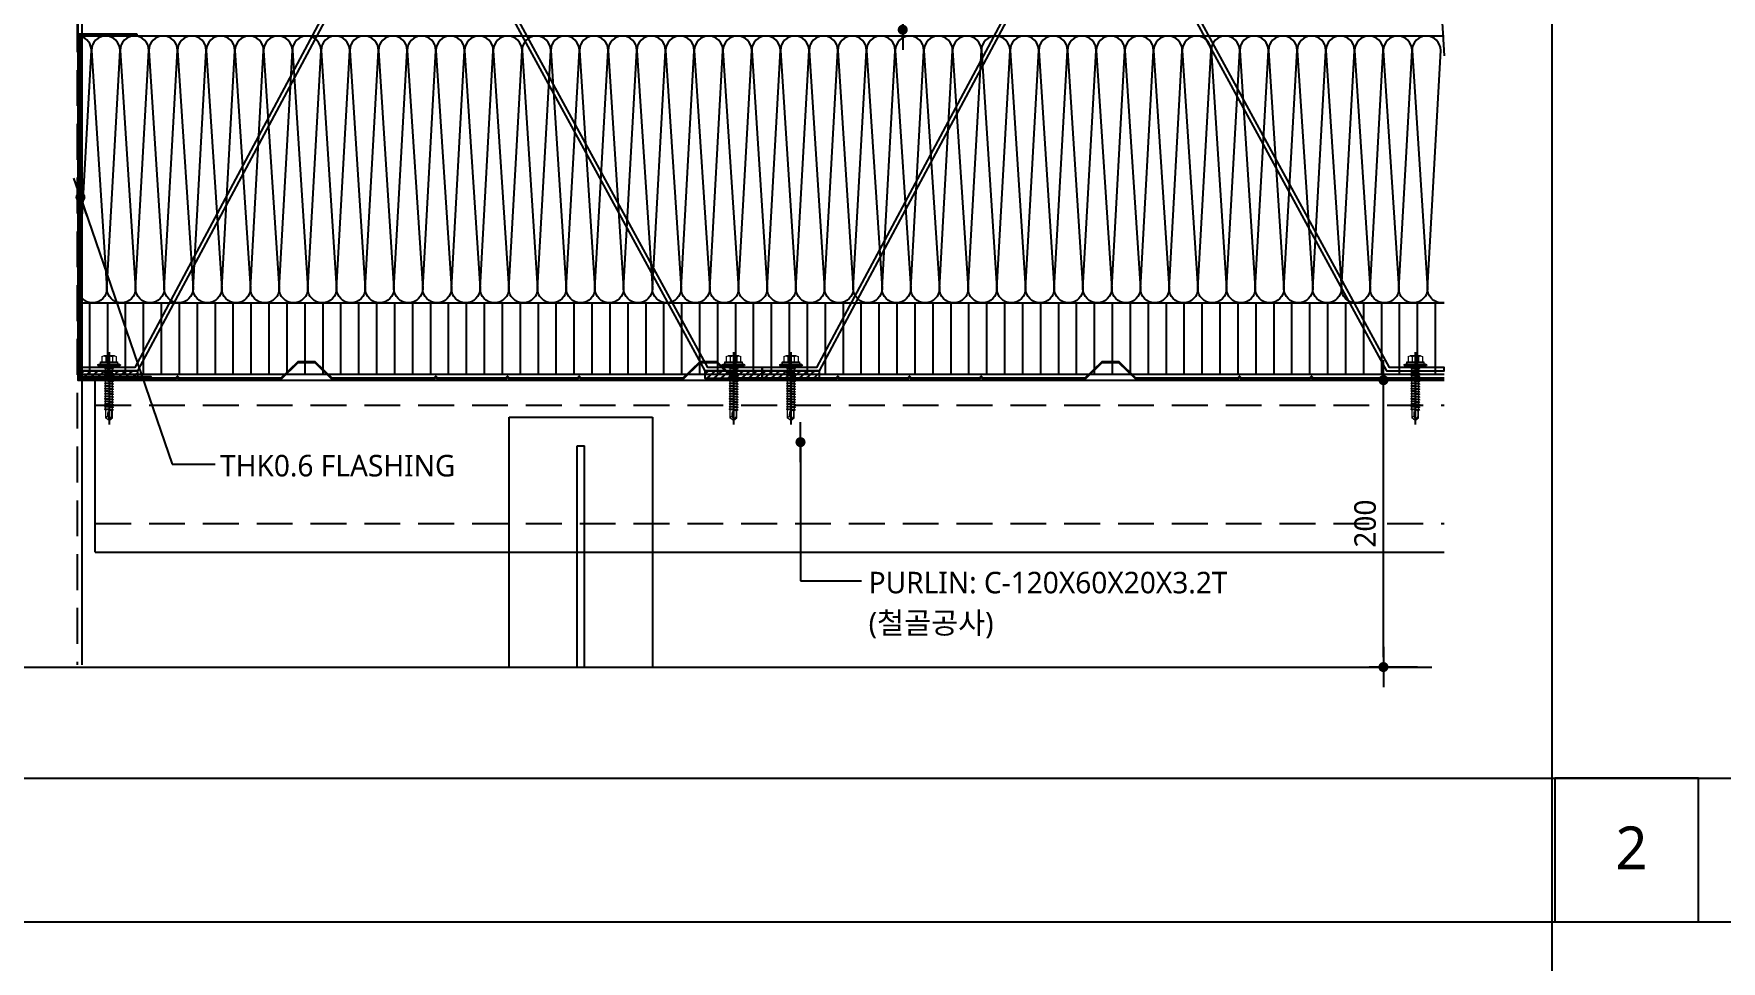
# Model space of a CAD drawing. Header units: millimetres. Extents: x -1365 to 31821, y 84 to 2865.
# Drawn here: x 28646 to 29822, y 1457 to 2104 of the extents above; entities that cross this region are included whole.
import ezdxf
from ezdxf.enums import TextEntityAlignment as Align

# ---------------------------------------------------------------- set-up
doc = ezdxf.new("R2010")
doc.units = ezdxf.units.MM
doc.header["$LTSCALE"] = 10
doc.linetypes.add('CEN', pattern=[62, 60, -1, 0, -1])
doc.linetypes.add('HID', pattern=[0.375, 0.25, -0.125])
doc.layers.get('DEFPOINTS').update_dxf_attribs({"color": 137})
for name, color, linetype in [('1', 7, 'Continuous'), ('2SEC', 2, 'Continuous'), ('3', 3, 'Continuous'), ('4', 4, 'Continuous'), ('[]단열재', 8, 'Continuous'), ('A-ELE-8', 8, 'Continuous'), ('AA-CLXK-CNTL(BLBR)', 11, 'CEN'), ('DIM', 7, 'Continuous'), ('DM', 7, 'Continuous'), ('SYM-LEAD', 6, 'Continuous'), ('TEXT', 3, 'Continuous')]:
    doc.layers.add(name, color=color, linetype=linetype)
doc.layers.add('SCREW', color=9, linetype='Continuous', lineweight=5)
doc.styles.add('맑은고딕', font='malgun.ttf')
doc.styles.add('스타일1', font='malgun.ttf')
doc.dimstyles.new('GAUN-10', dxfattribs={"dimscale": 10, "dimtxt": 1.5, "dimasz": 0.7, "dimexe": 1, "dimexo": 1, "dimgap": 0.5, "dimtad": 1, "dimdec": 0, "dimzin": 1, "dimdsep": 46, "dimlunit": 6, "dimtxsty": '맑은고딕', "dimblk": 'CJDOT', "dimcen": 0.09, "dimdle": 1, "dimclrd": 256, "dimclre": 256, "dimclrt": 3, "dimadec": 0, "dimazin": 0, "dimtfac": 1, "dimtdec": 0, "dimtix": 1, "dimtmove": 2, "dimatfit": 3, "dimldrblk": 'CJDOT', "dimfxl": 1, "dimtolj": 1, "dimtzin": 1, "dimarcsym": 0})

# ---------------------------------------------------------------- blocks, each defined once
blk = doc.blocks.new('CJDOT')
blk.add_line((-2, 0), (2, 0))
at = {"const_width": 0.5}
blk.add_lwpolyline([(-0.25, 0, 1), (0.25, 0, 1)], format="xyb", close=True, dxfattribs=at)
blk = doc.blocks.new('dsgfdsgsfdgfdsgsdfgfdsg')
at = {"layer": 'AA-CLXK-CNTL(BLBR)', "color": 1}
blk.add_line((-48395.6, -8302.7), (-48395.6, -8353), dxfattribs=at)
at = {"layer": 'SCREW', "color": 8}
for p, q in [((-48403.6, -8311.4), (-48401.1, -8310.2)), ((-48403.6, -8311.4), (-48387.6, -8311.4)), ((-48403.6, -8311.4), (-48403.3, -8312.2)), ((-48400.6, -8305.7), (-48400.6, -8309.4)), ((-48399.3, -8305.2), (-48392, -8305.2)), ((-48397.9, -8305.7), (-48397.9, -8309.4)), ((-48393.4, -8305.7), (-48393.4, -8309.4)), ((-48390.6, -8305.7), (-48390.6, -8309.4)), ((-48387.6, -8311.4), (-48390.1, -8310.2)), ((-48387.6, -8311.4), (-48388, -8312.2)), ((-48388, -8312.2), (-48403.3, -8312.2)), ((-48398.8, -8314.1), (-48392.5, -8313.6)), ((-48398.8, -8314.1), (-48398.1, -8313.7)), ((-48398.8, -8314.1), (-48398.1, -8314.4)), ((-48398.8, -8315.9), (-48392.5, -8315.4)), ((-48398.8, -8315.9), (-48398.1, -8315.5)), ((-48398.8, -8315.9), (-48398.1, -8316.2)), ((-48398.8, -8317.7), (-48392.5, -8317.2)), ((-48398.8, -8317.7), (-48398.1, -8317.3)), ((-48398.8, -8317.7), (-48398.1, -8318)), ((-48398.8, -8319.5), (-48392.5, -8319)), ((-48398.8, -8319.5), (-48398.1, -8319.1)), ((-48398.8, -8319.5), (-48398.1, -8319.8)), ((-48398.8, -8321.3), (-48392.5, -8320.8)), ((-48398.8, -8321.3), (-48398.1, -8320.9)), ((-48398.8, -8321.3), (-48398.1, -8321.6)), ((-48398.8, -8323.1), (-48392.5, -8322.6)), ((-48398.8, -8323.1), (-48398.1, -8322.7)), ((-48398.8, -8323.1), (-48398.1, -8323.4)), ((-48398.1, -8313.7), (-48398.1, -8312.2)), ((-48398.1, -8313.7), (-48393.2, -8313.2)), ((-48398.1, -8314.4), (-48393.2, -8313.9)), ((-48398.1, -8315.5), (-48398.1, -8314.4)), ((-48398.1, -8315.5), (-48398.1, -8314.4)), ((-48398.1, -8315.5), (-48393.2, -8315)), ((-48398.1, -8316.2), (-48393.2, -8315.7)), ((-48398.1, -8317.3), (-48398.1, -8316.2)), ((-48398.1, -8317.3), (-48398.1, -8316.2)), ((-48398.1, -8317.3), (-48393.2, -8316.8)), ((-48398.1, -8318), (-48393.2, -8317.5)), ((-48398.1, -8320.9), (-48398.1, -8318)), ((-48398.1, -8319.1), (-48398.1, -8318)), ((-48398.1, -8319.1), (-48393.2, -8318.6)), ((-48398.1, -8319.8), (-48393.2, -8319.3)), ((-48398.1, -8320.9), (-48398.1, -8319.8)), ((-48398.1, -8320.9), (-48393.2, -8320.4)), ((-48398.1, -8321.6), (-48393.2, -8321.1)), ((-48398.1, -8322.7), (-48398.1, -8321.6)), ((-48398.1, -8322.7), (-48393.2, -8322.2)), ((-48398.1, -8323.4), (-48393.2, -8322.9)), ((-48393.2, -8313.2), (-48393.2, -8312.2)), ((-48392.5, -8313.6), (-48393.2, -8313.2)), ((-48392.5, -8313.6), (-48393.2, -8313.9)), ((-48393.2, -8315), (-48393.2, -8313.9)), ((-48393.2, -8315), (-48393.2, -8313.9)), ((-48392.5, -8315.4), (-48393.2, -8315)), ((-48392.5, -8315.4), (-48393.2, -8315.7)), ((-48393.2, -8316.8), (-48393.2, -8315.7)), ((-48393.2, -8316.8), (-48393.2, -8315.7)), ((-48392.5, -8317.2), (-48393.2, -8316.8)), ((-48392.5, -8317.2), (-48393.2, -8317.5)), ((-48393.2, -8318.6), (-48393.2, -8317.5)), ((-48393.2, -8318.6), (-48393.2, -8317.5)), ((-48392.5, -8319), (-48393.2, -8318.6)), ((-48392.5, -8319), (-48393.2, -8319.3)), ((-48393.2, -8320.4), (-48393.2, -8319.3)), ((-48393.2, -8320.4), (-48393.2, -8319.3)), ((-48392.5, -8320.8), (-48393.2, -8320.4)), ((-48392.5, -8320.8), (-48393.2, -8321.1)), ((-48393.2, -8322.2), (-48393.2, -8321.1)), ((-48392.5, -8322.6), (-48393.2, -8322.2)), ((-48392.5, -8322.6), (-48393.2, -8322.9)), ((-48393.2, -8324), (-48393.2, -8322.9)), ((-48398.8, -8324.9), (-48392.5, -8324.4)), ((-48398.8, -8324.9), (-48398.1, -8324.5)), ((-48398.8, -8324.9), (-48398.1, -8325.2)), ((-48398.8, -8326.7), (-48392.5, -8326.2)), ((-48398.8, -8326.7), (-48398.1, -8326.3)), ((-48398.8, -8326.7), (-48398.1, -8327)), ((-48398.8, -8328.5), (-48392.5, -8328)), ((-48398.8, -8328.5), (-48398.1, -8328.1)), ((-48398.8, -8328.5), (-48398.1, -8328.8)), ((-48398.8, -8330.3), (-48392.5, -8329.8)), ((-48398.8, -8330.3), (-48398.1, -8329.9)), ((-48398.8, -8330.3), (-48398.1, -8330.6)), ((-48398.8, -8332.1), (-48392.5, -8331.6)), ((-48398.8, -8332.1), (-48398.1, -8331.7)), ((-48398.8, -8332.1), (-48398.1, -8332.4)), ((-48398.8, -8333.9), (-48392.5, -8333.4)), ((-48398.8, -8333.9), (-48398.1, -8333.5)), ((-48398.8, -8333.9), (-48398.1, -8334.2)), ((-48398.1, -8324.5), (-48398.1, -8323.4)), ((-48398.1, -8324.5), (-48393.2, -8324)), ((-48398.1, -8325.2), (-48393.2, -8324.7)), ((-48398.1, -8326.3), (-48398.1, -8325.2)), ((-48398.1, -8326.3), (-48393.2, -8325.8)), ((-48398.1, -8327), (-48393.2, -8326.5)), ((-48398.1, -8328.1), (-48398.1, -8327)), ((-48398.1, -8328.1), (-48393.2, -8327.6)), ((-48398.1, -8328.8), (-48393.2, -8328.3)), ((-48398.1, -8329.9), (-48398.1, -8328.8)), ((-48398.1, -8329.9), (-48393.2, -8329.4)), ((-48398.1, -8330.6), (-48393.2, -8330.1)), ((-48398.1, -8331.7), (-48398.1, -8330.6)), ((-48398.1, -8331.7), (-48393.2, -8331.2)), ((-48398.1, -8332.4), (-48393.2, -8331.9)), ((-48398.1, -8333.5), (-48398.1, -8332.4)), ((-48398.1, -8333.5), (-48393.2, -8333)), ((-48398.1, -8334.2), (-48393.2, -8333.7)), ((-48398.1, -8335.3), (-48398.1, -8334.2)), ((-48398.1, -8335.3), (-48393.2, -8334.8)), ((-48392.5, -8324.4), (-48393.2, -8324)), ((-48392.5, -8324.4), (-48393.2, -8324.7)), ((-48393.2, -8325.8), (-48393.2, -8324.7)), ((-48392.5, -8326.2), (-48393.2, -8325.8)), ((-48392.5, -8326.2), (-48393.2, -8326.5)), ((-48393.2, -8327.6), (-48393.2, -8326.5)), ((-48392.5, -8328), (-48393.2, -8327.6)), ((-48392.5, -8328), (-48393.2, -8328.3)), ((-48393.2, -8329.4), (-48393.2, -8328.3)), ((-48392.5, -8329.8), (-48393.2, -8329.4)), ((-48392.5, -8329.8), (-48393.2, -8330.1)), ((-48393.2, -8331.2), (-48393.2, -8330.1)), ((-48392.5, -8331.6), (-48393.2, -8331.2)), ((-48392.5, -8331.6), (-48393.2, -8331.9)), ((-48393.2, -8333), (-48393.2, -8331.9)), ((-48392.5, -8333.4), (-48393.2, -8333)), ((-48392.5, -8333.4), (-48393.2, -8333.7)), ((-48393.2, -8334.8), (-48393.2, -8333.7)), ((-48392.5, -8335.2), (-48393.2, -8334.8)), ((-48398.8, -8335.7), (-48392.5, -8335.2)), ((-48398.8, -8335.7), (-48398.1, -8335.3)), ((-48398.8, -8335.7), (-48398.1, -8336)), ((-48398.8, -8337.5), (-48392.5, -8337)), ((-48398.8, -8337.5), (-48398.1, -8337.1)), ((-48398.8, -8337.5), (-48398.1, -8337.8)), ((-48398.8, -8339.3), (-48392.5, -8338.8)), ((-48398.8, -8339.3), (-48398.1, -8338.9)), ((-48398.8, -8339.3), (-48398.1, -8339.6)), ((-48398.8, -8341.1), (-48392.5, -8340.6)), ((-48398.8, -8341.1), (-48398.1, -8340.7)), ((-48398.8, -8341.1), (-48398.1, -8341.4)), ((-48398.8, -8342.9), (-48392.5, -8342.4)), ((-48398.8, -8342.9), (-48398.1, -8342.5)), ((-48398.8, -8342.9), (-48398.1, -8343.2)), ((-48398.1, -8336), (-48393.2, -8335.5)), ((-48398.1, -8337.1), (-48398.1, -8336)), ((-48398.1, -8337.1), (-48393.2, -8336.6)), ((-48398.1, -8337.8), (-48393.2, -8337.3)), ((-48398.1, -8338.9), (-48398.1, -8337.8)), ((-48398.1, -8338.9), (-48393.2, -8338.4)), ((-48398.1, -8339.6), (-48393.2, -8339.1)), ((-48398.1, -8340.7), (-48398.1, -8339.6)), ((-48398.1, -8340.7), (-48393.2, -8340.2)), ((-48398.1, -8341.4), (-48393.2, -8340.9)), ((-48398.1, -8342.5), (-48398.1, -8341.4)), ((-48398.1, -8342.5), (-48393.2, -8342)), ((-48398.1, -8343.2), (-48397, -8343.1)), ((-48397.9, -8348.4), (-48397.9, -8343.2)), ((-48397.9, -8343.2), (-48397.9, -8343.2)), ((-48397.4, -8344), (-48397.9, -8344.2)), ((-48397.8, -8348.2), (-48397.8, -8344.1)), ((-48397, -8343.1), (-48397.4, -8344)), ((-48397.4, -8344), (-48397.4, -8347.4)), ((-48396, -8343), (-48393.1, -8342.7)), ((-48392.5, -8335.2), (-48393.2, -8335.5)), ((-48393.2, -8336.6), (-48393.2, -8335.5)), ((-48392.5, -8337), (-48393.2, -8336.6)), ((-48392.5, -8337), (-48393.2, -8337.3)), ((-48393.2, -8338.4), (-48393.2, -8337.3)), ((-48392.5, -8338.8), (-48393.2, -8338.4)), ((-48392.5, -8338.8), (-48393.2, -8339.1)), ((-48393.2, -8340.2), (-48393.2, -8339.1)), ((-48392.5, -8340.6), (-48393.2, -8340.2)), ((-48392.5, -8340.6), (-48393.2, -8340.9)), ((-48393.2, -8342), (-48393.2, -8340.9)), ((-48392.5, -8342.4), (-48393.2, -8342)), ((-48392.5, -8342.4), (-48393.1, -8342.7)), ((-48393.1, -8342.7), (-48393.1, -8348.4)), ((-48395.6, -8350.2), (-48397.9, -8348.4)), ((-48395.6, -8350.2), (-48397.8, -8348.2)), ((-48397.4, -8347.4), (-48395.6, -8350.2)), ((-48394.8, -8347.2), (-48395.6, -8350.2)), ((-48395.6, -8350.2), (-48393.1, -8348.4)), ((-48394.8, -8347.2), (-48393.1, -8348.4))]:
    blk.add_line(p, q, dxfattribs=at)
blk.add_lwpolyline([(-48389.6, -8310), (-48389.6, -8309.5, 0.414214), (-48389.8, -8309.4), (-48400.6, -8309.4), (-48401.5, -8309.4, 0.414214), (-48401.6, -8309.5), (-48401.6, -8310, 0.414214), (-48401.5, -8310.2), (-48389.8, -8310.2, 0.414214)], format="xyb", close=True, dxfattribs=at)
for centre, radius, start, end in [((-48399.3, -8307.2), 2.07, 48.3968, 131.6032), ((-48395.6, -8310.3), 5.11, 63.8596, 116.1404), ((-48392, -8307.2), 2.07, 48.3968, 131.6032), ((-48396.3, -8344.4), 1.41, 2.6881, 120.338), ((-48405, -8346.3), 10.3, 354.5451, 11.0231)]:
    blk.add_arc(centre, radius, start, end, dxfattribs=at)
blk = doc.blocks.new('*D355')
at = {"layer": 'DEFPOINTS', "color": 0, "transparency": 16777216}
for p in [(29586.7, 1862.5), (29603.1, 1862.5), (29620.4, 1662.5)]:
    blk.add_point(p, dxfattribs=at)
at = {"layer": 'DIM', "lineweight": -2, "transparency": 16777216}
for p, q in [((29593.1, 1862.5), (29576.7, 1862.5)), ((29586.7, 1669.5), (29586.7, 1855.5)), ((29610.4, 1662.5), (29576.7, 1662.5))]:
    blk.add_line(p, q, dxfattribs=at)
at = {"layer": 'DIM', "lineweight": -2, "transparency": 16777216, "xscale": 7, "yscale": 7, "zscale": 7}
for p, rotation in [((29586.7, 1862.5), 90), ((29586.7, 1662.5), 270)]:
    blk.add_blockref('CJDOT', p, dxfattribs=dict(at, rotation=rotation))
at = {"layer": 'DIM', "color": 3, "transparency": 16777216, "insert": (29574, 1762.5), "char_height": 15, "attachment_point": 5, "rotation": 90, "style": '맑은고딕'}
blk.add_mtext('\\A1;200', dxfattribs=at)

msp = doc.modelspace()

# ---------------------------------------------------------------- hatches: boundary and pattern name
at = {"layer": '1'}
h = msp.add_hatch(dxfattribs=at)
h.set_pattern_fill('ANSI31', color=256, angle=-4.1743)
h.set_pattern_definition([(40.825725986, (-5328937.6775, 6556764.003), (-2.0756893693, 2.4025275528), [])])
h.paths.add_polyline_path([(28678.9, 1868.9), (28678.9, 1863.9), (28718.9, 1863.9), (28718.9, 1868.9)])
h = msp.add_hatch(dxfattribs=at)
h.set_pattern_fill('ANSI31', color=256, angle=-4.1743)
h.set_pattern_definition([(40.825725986, (-5328502.6775, 6556764.003), (-2.0756893693, 2.4025275528), [])])
h.paths.add_polyline_path([(29113.9, 1868.9), (29113.9, 1863.9), (29153.9, 1863.9), (29153.9, 1868.9)])
h = msp.add_hatch(dxfattribs=at)
h.set_pattern_fill('ANSI31', color=256, angle=-4.1743)
h.set_pattern_definition([(40.825725986, (-5328462.6775, 6556764.003), (-2.0756893693, 2.4025275528), [])])
h.paths.add_polyline_path([(29153.9, 1868.9), (29153.9, 1863.9), (29193.9, 1863.9), (29193.9, 1868.9)])
at = {"layer": '[]단열재'}
h = msp.add_hatch(dxfattribs=at)
h.set_pattern_fill('ANSI31', color=256, scale=100, angle=45)
h.set_pattern_definition([(90, (-6305327.041, 3395834.525), (-12.5, 3e-15), [])])
h.paths.add_polyline_path([(28678.9, 1916.4), (28678.9, 1866.4), (29629.1, 1866.4), (29629.1, 1916.4)])

# ---------------------------------------------------------------- linework, layer by layer
at = {"linetype": 'HID', "ltscale": 10}
for p, q in [((28676.7, 2566.2), (28676.7, 1664.1)), ((28689.3, 1845.1), (29629.1, 1845.1)), ((28689.3, 1762.5), (29629.1, 1762.5))]:
    msp.add_line(p, q, dxfattribs=at)
for p, q in [((28679.9, 2566.2), (28679.9, 1664.1)), ((28689.3, 1862.5), (29629.1, 1862.5)), ((28689.3, 1742.5), (29629.1, 1742.5)), ((27987.7, 1585), (31424.6, 1585)), ((27985.5, 1485), (31422.4, 1485))]:
    msp.add_line(p, q)
at = {"color": 2}
msp.add_line((28557.9, 1662.5), (29620.4, 1662.5), dxfattribs=at)
msp.add_lwpolyline([(29706.1, 1485), (29806.1, 1485), (29806.1, 1585), (29706.1, 1585)], close=True)
at = {"layer": '1'}
for points in [[(28678.9, 1868.9), (28678.9, 1863.9), (28718.9, 1863.9), (28718.9, 1868.9)], [(29113.9, 1868.9), (29113.9, 1863.9), (29153.9, 1863.9), (29153.9, 1868.9)], [(29153.9, 1868.9), (29153.9, 1863.9), (29193.9, 1863.9), (29193.9, 1868.9)]]:
    msp.add_lwpolyline(points, close=True, dxfattribs=at)
at = {"layer": '2SEC'}
for points in [[(28677.2, 2290), (28677.2, 1862.6), (28760.6, 1862.6)], [(28678.9, 1863.3), (28695.3, 1863.3), (28696.5, 1864.4), (28697.6, 1863.3), (28745.3, 1863.3), (28746.5, 1864.4), (28747.6, 1863.3), (28818.9, 1863.3), (28830.7, 1874.7), (28836.5, 1874.7), (28842.2, 1874.7), (28854.1, 1863.3), (28925.3, 1863.3), (28926.5, 1864.4), (28927.6, 1863.3), (28975.3, 1863.3), (28976.5, 1864.4), (28977.6, 1863.3), (29025.3, 1863.3), (29026.5, 1864.4), (29027.6, 1863.3), (29098.9, 1863.3), (29110.7, 1874.7), (29116.5, 1874.7), (29122.2, 1874.7), (29134.1, 1863.3), (29205.3, 1863.3), (29206.5, 1864.4), (29207.6, 1863.3), (29255.3, 1863.3), (29256.5, 1864.4), (29257.6, 1863.3), (29305.3, 1863.3), (29306.5, 1864.4), (29307.6, 1863.3), (29378.9, 1863.3), (29390.7, 1874.7), (29396.5, 1874.7), (29402.2, 1874.7), (29414.1, 1863.3), (29414.5, 1863.7), (29402.5, 1875.3), (29396.5, 1875.3), (29390.5, 1875.3), (29378.6, 1863.9), (29307.9, 1863.9), (29306.5, 1865.3), (29305.1, 1863.9), (29257.9, 1863.9), (29256.5, 1865.3), (29255.1, 1863.9), (29207.9, 1863.9), (29206.5, 1865.3), (29205.1, 1863.9), (29134.3, 1863.9), (29122.5, 1875.3), (29116.5, 1875.3), (29110.5, 1875.3), (29098.6, 1863.9), (29027.9, 1863.9), (29026.5, 1865.3), (29025.1, 1863.9), (28977.9, 1863.9), (28976.5, 1865.3), (28975.1, 1863.9), (28927.9, 1863.9), (28926.5, 1865.3), (28925.1, 1863.9), (28854.3, 1863.9), (28842.5, 1875.3), (28836.5, 1875.3), (28830.5, 1875.3), (28818.6, 1863.9), (28747.9, 1863.9), (28746.5, 1865.3), (28745.1, 1863.9), (28697.9, 1863.9), (28696.5, 1865.3), (28695.1, 1863.9), (28678.9, 1863.9)], [(29629.1, 1863.9), (29587.9, 1863.9), (29586.5, 1865.3), (29585.1, 1863.9), (29537.9, 1863.9), (29536.5, 1865.3), (29535.1, 1863.9), (29487.9, 1863.9), (29486.5, 1865.3), (29485.1, 1863.9), (29414.3, 1863.9), (29402.5, 1875.3), (29396.5, 1875.3), (29390.5, 1875.3), (29378.5, 1863.7), (29378.9, 1863.3), (29390.7, 1874.7), (29396.5, 1874.7), (29402.2, 1874.7), (29414.1, 1863.3), (29485.3, 1863.3), (29486.5, 1864.4), (29487.6, 1863.3), (29535.3, 1863.3), (29536.5, 1864.4), (29537.6, 1863.3), (29585.3, 1863.3), (29586.5, 1864.4), (29587.6, 1863.3), (29629.1, 1863.3)]]:
    msp.add_lwpolyline(points, dxfattribs=at)
at = {"layer": '3'}
for points in [[(28718.9, 1868.9), (28886.3, 2182.2), (28909.7, 2189), (28909.7, 2176.7), (28946.3, 2176.7), (29113.9, 1868.9), (29153.9, 1868.9), (29153.9, 1871.4), (29116, 1871.4), (28948.4, 2179.3), (28912.3, 2179.3), (28912.3, 2192.4), (28883.9, 2184.1), (28716.8, 1871.4), (28678.9, 1871.4), (28678.9, 1868.9), (28718.9, 1868.9)], [(29193.9, 1868.9), (29361.3, 2182.2), (29384.7, 2189), (29384.7, 2176.7), (29421.3, 2176.7), (29588.9, 1868.9), (29628.9, 1868.9), (29628.9, 1871.4), (29591, 1871.4), (29423.4, 2179.3), (29387.3, 2179.3), (29387.3, 2192.4), (29358.9, 2184.1), (29191.8, 1871.4), (29153.9, 1871.4), (29153.9, 1868.9), (29193.9, 1868.9)]]:
    msp.add_lwpolyline(points, close=True, dxfattribs=at)
at = {"layer": '4'}
msp.add_lwpolyline([(28718.6, 2103.7), (28678.2, 2103.7), (28678.2, 1863.9), (28728.2, 1863.9), (28728.2, 1864.9), (28679.2, 1864.9), (28679.2, 2102.7), (28718.6, 2102.7)], close=True, dxfattribs=at)
at = {"layer": '[]단열재'}
msp.add_line((29629.1, 2102.4), (28679.2, 2102.4), dxfattribs=at)
for points in [[(29629.1, 2134.1, 0.183591), (29626.6, 2127.4), (29629.1, 2088.6)], [(28766.6, 2092.4, 1), (28746.6, 2092.4), (28757.4, 1926.4, -1), (28737.4, 1926.4), (28746.6, 2092.4, 1), (28726.6, 2092.4), (28737.4, 1926.4, -1), (28717.4, 1926.4), (28726.6, 2092.4, 1), (28706.6, 2092.4), (28717.4, 1926.4, -1), (28697.4, 1926.4), (28706.6, 2092.4, 1), (28686.6, 2092.4), (28697.4, 1926.4, -1), (28677.4, 1926.4), (28686.6, 2092.4, 0.339222), (28679.2, 2102, 0.339222)], [(28926.6, 2092.4, 1), (28906.6, 2092.4), (28917.4, 1926.4, -1), (28897.4, 1926.4), (28906.6, 2092.4, 1), (28886.6, 2092.4), (28897.4, 1926.4, -1), (28877.4, 1926.4), (28886.6, 2092.4, 1), (28866.6, 2092.4), (28877.4, 1926.4, -1), (28857.4, 1926.4), (28866.6, 2092.4, 1), (28846.6, 2092.4), (28857.4, 1926.4, -1), (28837.4, 1926.4), (28846.6, 2092.4, 1), (28826.6, 2092.4), (28837.4, 1926.4, -1), (28817.4, 1926.4), (28826.6, 2092.4, 1), (28806.6, 2092.4), (28817.4, 1926.4, -1), (28797.4, 1926.4), (28806.6, 2092.4, 1), (28786.6, 2092.4), (28797.4, 1926.4, -1), (28777.4, 1926.4), (28786.6, 2092.4, 1), (28766.6, 2092.4), (28777.4, 1926.4, -1), (28757.4, 1926.4), (28766.6, 2092.4)], [(29086.6, 2092.4, 1), (29066.6, 2092.4), (29077.4, 1926.4, -1), (29057.4, 1926.4), (29066.6, 2092.4, 1), (29046.6, 2092.4), (29057.4, 1926.4, -1), (29037.4, 1926.4), (29046.6, 2092.4, 1), (29026.6, 2092.4), (29037.4, 1926.4, -1), (29017.4, 1926.4), (29026.6, 2092.4, 1), (29006.6, 2092.4), (29017.4, 1926.4, -1), (28997.4, 1926.4), (29006.6, 2092.4, 1), (28986.6, 2092.4), (28997.4, 1926.4, -1), (28977.4, 1926.4), (28986.6, 2092.4, 1), (28966.6, 2092.4), (28977.4, 1926.4, -1), (28957.4, 1926.4), (28966.6, 2092.4, 1), (28946.6, 2092.4), (28957.4, 1926.4, -1), (28937.4, 1926.4), (28946.6, 2092.4, 1), (28926.6, 2092.4), (28937.4, 1926.4, -1), (28917.4, 1926.4), (28926.6, 2092.4)], [(29246.6, 2092.4, 1), (29226.6, 2092.4), (29237.4, 1926.4, -1), (29217.4, 1926.4), (29226.6, 2092.4, 1), (29206.6, 2092.4), (29217.4, 1926.4, -1), (29197.4, 1926.4), (29206.6, 2092.4, 1), (29186.6, 2092.4), (29197.4, 1926.4, -1), (29177.4, 1926.4), (29186.6, 2092.4, 1), (29166.6, 2092.4), (29177.4, 1926.4, -1), (29157.4, 1926.4), (29166.6, 2092.4, 1), (29146.6, 2092.4), (29157.4, 1926.4, -1), (29137.4, 1926.4), (29146.6, 2092.4, 1), (29126.6, 2092.4), (29137.4, 1926.4, -1), (29117.4, 1926.4), (29126.6, 2092.4, 1), (29106.6, 2092.4), (29117.4, 1926.4, -1), (29097.4, 1926.4), (29106.6, 2092.4, 1), (29086.6, 2092.4), (29097.4, 1926.4, -1), (29077.4, 1926.4), (29086.6, 2092.4)], [(29406.6, 2092.4, 1), (29386.6, 2092.4), (29397.4, 1926.4, -1), (29377.4, 1926.4), (29386.6, 2092.4, 1), (29366.6, 2092.4), (29377.4, 1926.4, -1), (29357.4, 1926.4), (29366.6, 2092.4, 1), (29346.6, 2092.4), (29357.4, 1926.4, -1), (29337.4, 1926.4), (29346.6, 2092.4, 1), (29326.6, 2092.4), (29337.4, 1926.4, -1), (29317.4, 1926.4), (29326.6, 2092.4, 1), (29306.6, 2092.4), (29317.4, 1926.4, -1), (29297.4, 1926.4), (29306.6, 2092.4, 1), (29286.6, 2092.4), (29297.4, 1926.4, -1), (29277.4, 1926.4), (29286.6, 2092.4, 1), (29266.6, 2092.4), (29277.4, 1926.4, -1), (29257.4, 1926.4), (29266.6, 2092.4, 1), (29246.6, 2092.4), (29257.4, 1926.4, -1), (29237.4, 1926.4), (29246.6, 2092.4)], [(29566.6, 2092.4, 1), (29546.6, 2092.4), (29557.4, 1926.4, -1), (29537.4, 1926.4), (29546.6, 2092.4, 1), (29526.6, 2092.4), (29537.4, 1926.4, -1), (29517.4, 1926.4), (29526.6, 2092.4, 1), (29506.6, 2092.4), (29517.4, 1926.4, -1), (29497.4, 1926.4), (29506.6, 2092.4, 1), (29486.6, 2092.4), (29497.4, 1926.4, -1), (29477.4, 1926.4), (29486.6, 2092.4, 1), (29466.6, 2092.4), (29477.4, 1926.4, -1), (29457.4, 1926.4), (29466.6, 2092.4, 1), (29446.6, 2092.4), (29457.4, 1926.4, -1), (29437.4, 1926.4), (29446.6, 2092.4, 1), (29426.6, 2092.4), (29437.4, 1926.4, -1), (29417.4, 1926.4), (29426.6, 2092.4, 1), (29406.6, 2092.4), (29417.4, 1926.4, -1), (29397.4, 1926.4), (29406.6, 2092.4)], [(29629.1, 1916.5, -0.466242), (29617.4, 1926.4), (29626.6, 2092.4, 1), (29606.6, 2092.4), (29617.4, 1926.4, -1), (29597.4, 1926.4), (29606.6, 2092.4, 1), (29586.6, 2092.4), (29597.4, 1926.4, -1), (29577.4, 1926.4), (29586.6, 2092.4, 1), (29566.6, 2092.4), (29577.4, 1926.4, -1), (29557.4, 1926.4), (29566.6, 2092.4)]]:
    msp.add_lwpolyline(points, format="xyb", dxfattribs=at)
msp.add_lwpolyline([(29629.1, 1866.4), (28678.9, 1866.4), (28678.9, 1916.4), (29629.1, 1916.4)], dxfattribs=at)
at = {"layer": 'A-ELE-8', "color": 2}
for p, q in [((28977.6, 1836.7), (29077.6, 1836.7)), ((28977.6, 1662.5), (28977.6, 1836.7)), ((29077.6, 1836.7), (29077.6, 1662.5)), ((29025.1, 1662.5), (29025.1, 1816.7)), ((29025.1, 1816.7), (29030.1, 1816.7)), ((29030.1, 1662.5), (29030.1, 1816.7))]:
    msp.add_line(p, q, dxfattribs=at)
at = {"layer": 'DIM'}
msp.add_line((29703.9, 2865), (29703.9, 105), dxfattribs=at)
at = {"layer": 'DM'}
msp.add_line((28689.3, 1742.5), (28689.3, 1862.5), dxfattribs=at)

# ---------------------------------------------------------------- block references
at = {"xscale": -1}
for p in [(-19696.7, 10184.6), (-19696.7, 10184.6), (-19261.7, 10184.6), (-19221.7, 10184.6), (-18786.7, 10184.6)]:
    msp.add_blockref('dsgfdsgsfdgfdsgsdfgfdsg', p, dxfattribs=at)

# ---------------------------------------------------------------- texts
at = {"layer": 'TEXT', "color": 3, "style": '스타일1'}
msp.add_text('THK0.6 FLASHING', height=15, dxfattribs=at).set_placement((28776.3, 1795.4))
for s, p in [('PURLIN: C-120X60X20X3.2T', (29228.1, 1721.4, 0)), ('(철골공사)', (29228.1, 1693.3, 0))]:
    msp.add_text(s, height=15, dxfattribs=at).set_placement(p, align=Align.MIDDLE_LEFT)
at = {"layer": 'TEXT', "style": '스타일1'}
msp.add_text('2', height=30, dxfattribs=at).set_placement((29748.3, 1521.4))

# ---------------------------------------------------------------- dimensions: what is measured, and where the dimension line sits
at = {"layer": 'DIM'}
dim = msp.add_linear_dim(base=(29586.7, 1862.5), p1=(29620.4, 1662.5), p2=(29603.1, 1862.5), angle=90, dimstyle='GAUN-10', dxfattribs=at)
dim.commit()
dim.dimension.update_dxf_attribs({"geometry": '*D355', "text_midpoint": (29574, 1762.5)})

# ---------------------------------------------------------------- leaders
at = {"layer": 'SYM-LEAD'}
for points in [[(29251.8, 2106.8), (29251.8, 2318.3), (29293, 2318.3)], [(28679, 1990, 0), (28742.9, 1803.9, 0), (28772.8, 1803.9, 0)], [(29180.6, 1819.3, 0), (29180.6, 1722.5, 0), (29223.1, 1722.5, 0)]]:
    msp.add_leader(points, dimstyle='GAUN-10', dxfattribs=at)

doc.saveas('drawing.dxf')
